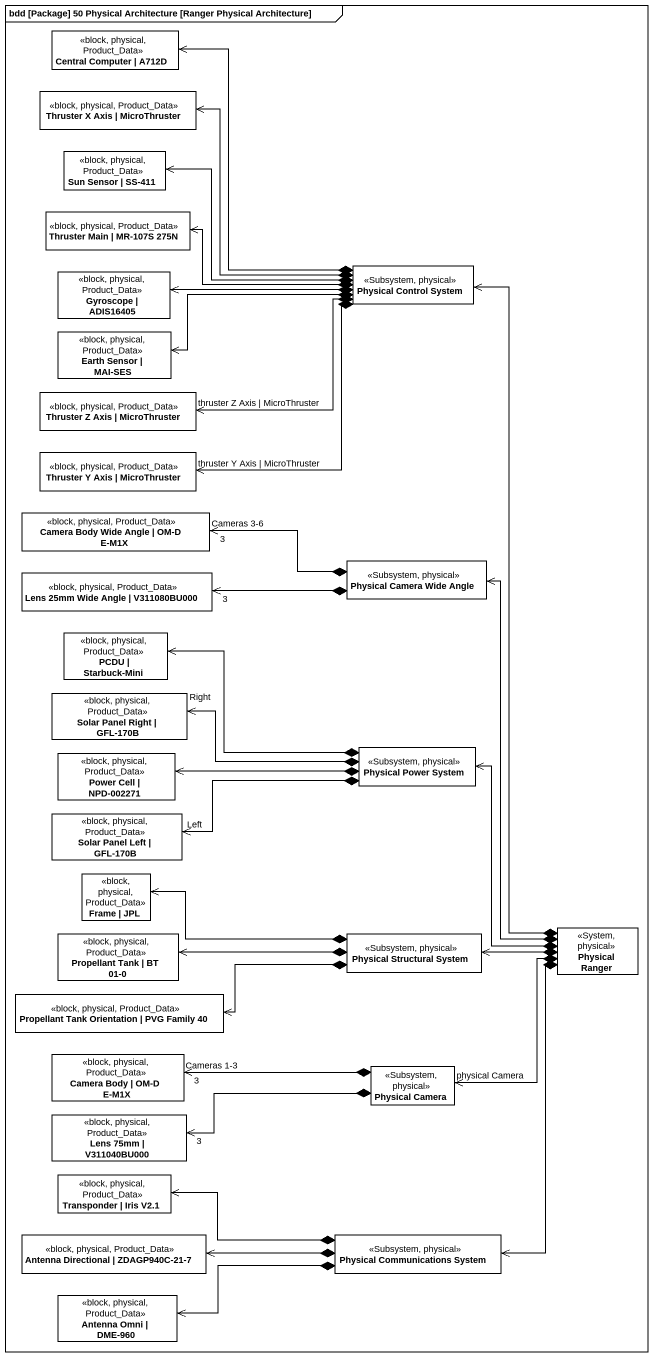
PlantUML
@startuml
mainframe bdd [Package] 50 Physical Architecture [Ranger Physical Architecture]
hide circle
hide empty members
class "Central Computer | A712D" as Central_Computer_A712D <<block, physical, Product_Data>>
class "Thruster X Axis | MicroThruster" as Thruster_X_Axis <<block, physical, Product_Data>>
class "Sun Sensor | SS-411" as Sun_Sensor_SS_411 <<block, physical, Product_Data>>
class "Thruster Main | MR-107S 275N" as Thruster_Main_MR_107S_275N <<block, physical, Product_Data>>
class "Gyroscope | ADIS16405" as Gyroscope_ADIS16405 <<block, physical, Product_Data>>
class "Physical Control System" as Physical_Control_System <<Subsystem, physical>>
class "Earth Sensor | MAI-SES" as Earth_Sensor_MAI_SES <<block, physical, Product_Data>>
class "Thruster Z Axis | MicroThruster" as Thruster_Z_Axis <<block, physical, Product_Data>>
class "Thruster Y Axis | MicroThruster" as Thruster_Y_Axis <<block, physical, Product_Data>>
class "Camera Body Wide Angle | OM-D E-M1X" as Camera_Body_Wide_Angle_OM_D <<block, physical, Product_Data>>
class "Lens 25mm Wide Angle | V311080BU000" as Lens_25mm_Wide_Angle <<block, physical, Product_Data>>
class "Physical Camera Wide Angle" as Physical_Camera_Wide_Angle <<Subsystem, physical>>
class "PCDU | Starbuck-Mini" as PCDU_Starbuck_Mini <<block, physical, Product_Data>>
class "Solar Panel Right | GFL-170B" as Solar_Panel_Right_GFL_170B <<block, physical, Product_Data>>
class "Power Cell | NPD-002271" as Power_Cell_NPD_002271 <<block, physical, Product_Data>>
class "Physical Power System" as Physical_Power_System <<Subsystem, physical>>
class "Solar Panel Left | GFL-170B" as Solar_Panel_Left_GFL_170B <<block, physical, Product_Data>>
class "Frame | JPL" as Frame_JPL <<block, physical, Product_Data>>
class "Physical Ranger" as Physical_Ranger <<System, physical>>
class "Propellant Tank | BT 01-0" as Propellant_Tank_BT_01_0 <<block, physical, Product_Data>>
class "Physical Structural System" as Physical_Structural_System <<Subsystem, physical>>
class "Propellant Tank Orientation | PVG Family 40" as Propellant_Tank_Orientation <<block, physical, Product_Data>>
class "Camera Body | OM-D E-M1X" as Camera_Body_OM_D_E_M1X <<block, physical, Product_Data>>
class "Physical Camera" as Physical_Camera <<Subsystem, physical>>
class "Lens 75mm | V311040BU000" as Lens_75mm_V311040BU000 <<block, physical, Product_Data>>
class "Transponder | Iris V2.1" as Transponder_Iris_V2_1 <<block, physical, Product_Data>>
class "Antenna Directional | ZDAGP940C-21-7" as Antenna_Directional <<block, physical, Product_Data>>
class "Physical Communications System" as Physical_Communications <<Subsystem, physical>>
class "Antenna Omni | DME-960" as Antenna_Omni_DME_960 <<block, physical, Product_Data>>
Physical_Control_System *-up-> Central_Computer_A712D
Physical_Control_System *-left-> Thruster_X_Axis
Physical_Control_System *-left-> Sun_Sensor_SS_411
Physical_Control_System *-left-> Thruster_Main_MR_107S_275N
Physical_Control_System *-left-> Gyroscope_ADIS16405
Physical_Control_System *-left-> Earth_Sensor_MAI_SES
Physical_Control_System *-left-> "thruster Z Axis | MicroThruster" Thruster_Z_Axis
Physical_Control_System *--> "thruster Y Axis | MicroThruster" Thruster_Y_Axis
Physical_Camera_Wide_Angle *-left-> "3\nCameras 3-6" Camera_Body_Wide_Angle_OM_D
Physical_Camera_Wide_Angle *-left-> "3" Lens_25mm_Wide_Angle
Physical_Power_System *-left-> PCDU_Starbuck_Mini
Physical_Power_System *-left-> "Right" Solar_Panel_Right_GFL_170B
Physical_Power_System *-left-> Power_Cell_NPD_002271
Physical_Power_System *-left-> "Left" Solar_Panel_Left_GFL_170B
Physical_Ranger *-up-> Physical_Control_System
Physical_Ranger *-up-> Physical_Camera_Wide_Angle
Physical_Ranger *-up-> Physical_Power_System
Physical_Ranger *-left-> Physical_Structural_System
Physical_Ranger *--> "physical Camera" Physical_Camera
Physical_Ranger *--> Physical_Communications
Physical_Structural_System *-left-> Frame_JPL
Physical_Structural_System *-left-> Propellant_Tank_BT_01_0
Physical_Structural_System *-left-> Propellant_Tank_Orientation
Camera_Body_OM_D_E_M1X "Cameras 1-3\n3" <-right-* Physical_Camera
Lens_75mm_V311040BU000 "3" <-right-* Physical_Camera
Physical_Communications *-left-> Transponder_Iris_V2_1
Physical_Communications *-left-> Antenna_Directional
Physical_Communications *-left-> Antenna_Omni_DME_960
@enduml
